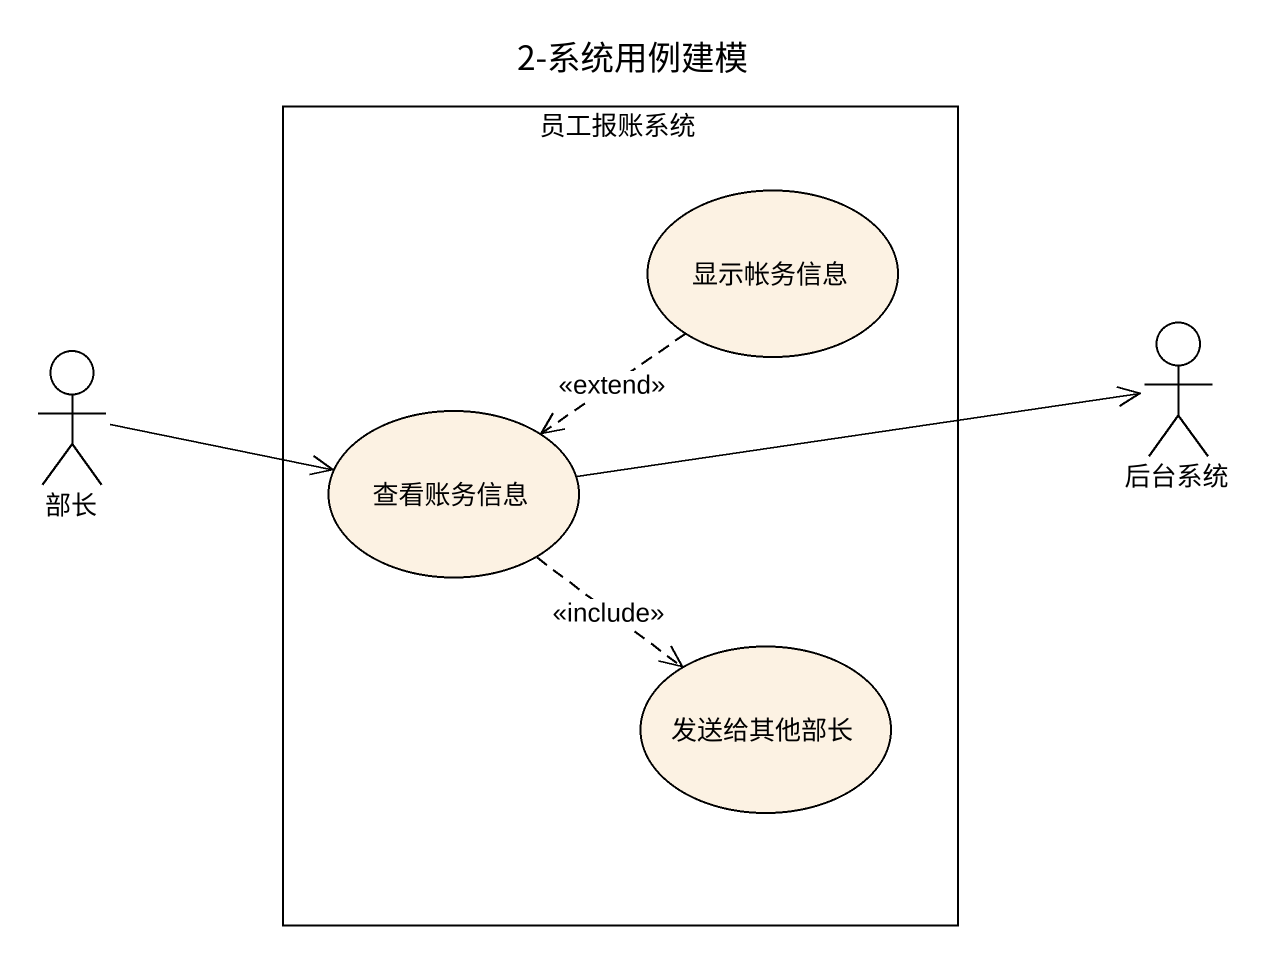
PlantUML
@startuml
title 2-系统用例建模
rectangle 员工报账系统 {
  usecase 显示帐务信息
  usecase 查看账务信息
  usecase 发送给其他部长
}
actor 后台系统
actor 部长
显示帐务信息 ..> 查看账务信息 : <<extend>>
部长 -right-> 查看账务信息
查看账务信息 -right-> 后台系统
查看账务信息 ..> 发送给其他部长 : <<include>>
@enduml
